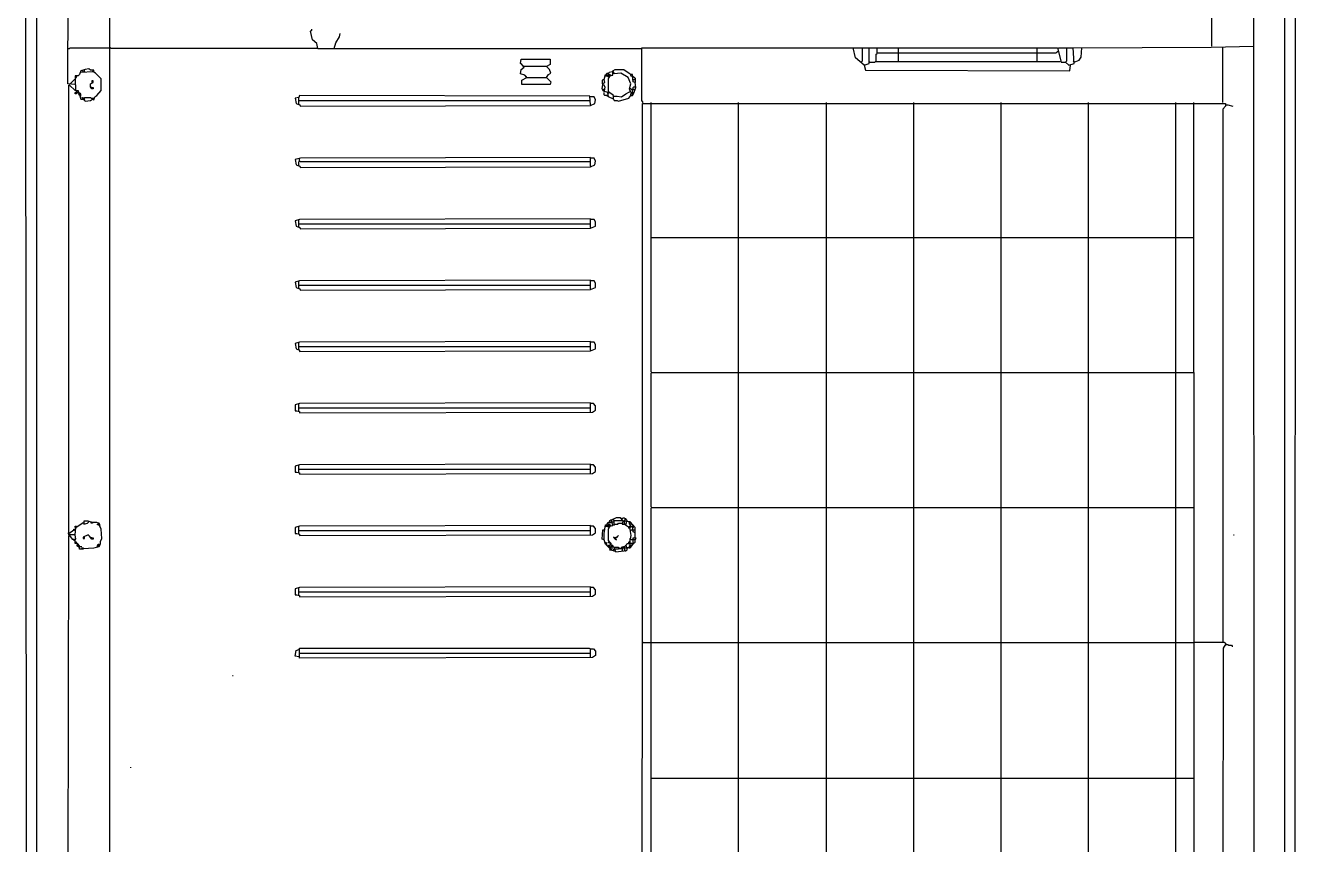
# Model space of a CAD drawing. Extents: x 3792242 to 5145247, y -1546315 to -1031918.
# Drawn here: x 4304472 to 4305714, y -1492848 to -1492047 of the extents above; entities that cross this region are included whole.
import ezdxf

# ---------------------------------------------------------------- set-up
doc = ezdxf.new("R2010")
doc.units = 0
doc.header["$MEASUREMENT"] = 0
doc.layers.add('ZZ-chladenie', color=133, linetype='CONTINUOUS')

msp = doc.modelspace()

# ---------------------------------------------------------------- linework, layer by layer
at = {"layer": 'ZZ-chladenie', "color": 9}
for p, q in [((4304483.103, -1492975.641), (4304483.103, -1491668.173)), ((4305703.87, -1492975.641), (4305703.87, -1491668.173)), ((4304472.897, -1492975.641), (4304471.806, -1491688.649)), ((4304554.414, -1492975.641), (4304554.414, -1491690.061)), ((4305632.559, -1492067.094), (4305632.559, -1491690.061)), ((4305713.915, -1492975.641), (4305714.461, -1491690.061)), ((4304513.463, -1492103.808), (4304514.17, -1491869.399)), ((4305674.035, -1492975.641), (4305673.51, -1491871.517)), ((4304750.698, -1492052.266), (4304751.403, -1492051.561)), ((4304752.815, -1492060.74), (4304750.698, -1492052.266)), ((4304751.403, -1492051.561), (4304752.11, -1492051.561)), ((4304752.11, -1492051.561), (4304752.11, -1492050.149)), ((4304778.939, -1492057.915), (4304779.646, -1492054.385)), ((4304757.052, -1492064.269), (4304752.815, -1492060.74)), ((4304757.758, -1492069.212), (4304757.052, -1492064.269)), ((4304773.997, -1492069.212), (4304775.409, -1492063.564)), ((4304775.409, -1492063.564), (4304778.939, -1492057.915)), ((4305631.852, -1492067.8), (4305673.51, -1492067.094)), ((4304513.463, -1492069.212), (4304514.875, -1492069.212)), ((4304514.875, -1492069.212), (4304515.582, -1492068.506)), ((4304515.582, -1492068.506), (4304554.414, -1492068.506)), ((4304555.121, -1492068.506), (4304554.414, -1492068.506)), ((4304555.826, -1492069.212), (4304555.121, -1492068.506)), ((4304757.758, -1492069.212), (4304555.826, -1492069.212)), ((4304757.758, -1492069.212), (4305074.776, -1492069.212)), ((4305074.776, -1492120.048), (4305074.776, -1492068.506)), ((4305074.776, -1492068.506), (4305481.463, -1492068.506)), ((4305283.768, -1492078.391), (4305281.65, -1492068.506)), ((4305292.24, -1492085.451), (4305283.768, -1492078.391)), ((4305290.828, -1492081.215), (4305290.828, -1492068.506)), ((4305297.183, -1492084.039), (4305297.183, -1492068.506)), ((4305304.243, -1492074.86), (4305304.949, -1492074.154)), ((4305304.243, -1492081.921), (4305304.243, -1492074.86)), ((4305304.949, -1492074.154), (4305304.949, -1492068.506)), ((4305304.949, -1492073.448), (4305326.131, -1492073.448)), ((4305326.131, -1492081.921), (4305326.131, -1492068.506)), ((4305326.131, -1492073.448), (4305461.693, -1492073.448)), ((4305461.693, -1492081.921), (4305461.693, -1492068.506)), ((4305461.693, -1492073.448), (4305480.05, -1492073.448)), ((4305480.05, -1492073.448), (4305480.757, -1492072.742)), ((4305480.757, -1492072.742), (4305481.463, -1492072.036)), ((4305481.463, -1492068.506), (4305484.993, -1492082.627)), ((4305482.169, -1492069.212), (4305481.463, -1492069.212)), ((4305481.463, -1492072.036), (4305482.169, -1492072.036)), ((4305482.169, -1492069.212), (4305482.875, -1492068.506)), ((4305482.875, -1492068.506), (4305490.641, -1492068.506)), ((4305490.641, -1492081.215), (4305490.641, -1492068.506)), ((4305490.641, -1492068.506), (4305496.996, -1492068.506)), ((4305496.996, -1492068.506), (4305631.852, -1492067.8)), ((4305497.702, -1492084.039), (4305496.996, -1492068.506)), ((4305502.644, -1492080.509), (4305504.763, -1492077.685)), ((4305504.763, -1492077.685), (4305505.468, -1492068.506)), ((4305643.149, -1492122.166), (4305643.149, -1492067.8)), ((4304526.173, -1492091.1), (4304524.761, -1492094.63)), ((4304530.409, -1492089.688), (4304526.173, -1492091.1)), ((4304526.173, -1492092.512), (4304538.175, -1492091.805)), ((4304527.585, -1492091.805), (4304528.29, -1492091.1)), ((4304529.702, -1492091.805), (4304529.702, -1492090.393)), ((4304529.702, -1492091.805), (4304529.702, -1492092.512)), ((4304533.939, -1492088.981), (4304530.409, -1492089.688)), ((4304535.351, -1492090.393), (4304533.939, -1492088.981)), ((4304538.881, -1492090.393), (4304535.351, -1492090.393)), ((4304538.175, -1492091.805), (4304537.469, -1492091.1)), ((4304538.881, -1492092.512), (4304538.881, -1492090.393)), ((4304956.159, -1492084.039), (4304956.865, -1492079.803)), ((4304957.571, -1492084.745), (4304956.159, -1492084.039)), ((4304956.159, -1492093.924), (4304956.865, -1492089.688)), ((4304956.865, -1492079.803), (4304985.107, -1492079.803)), ((4304956.865, -1492089.688), (4304959.689, -1492087.569)), ((4304959.689, -1492087.569), (4304957.571, -1492084.745)), ((4304959.689, -1492086.863), (4304958.983, -1492086.157)), ((4304981.577, -1492086.863), (4304959.689, -1492086.863)), ((4304985.107, -1492084.745), (4304981.577, -1492086.863)), ((4304984.401, -1492089.688), (4304981.577, -1492086.863)), ((4304985.813, -1492093.218), (4304984.401, -1492089.688)), ((4304985.107, -1492079.803), (4304985.107, -1492084.745)), ((4305043.003, -1492092.512), (4305045.827, -1492091.805)), ((4305047.24, -1492091.805), (4305045.827, -1492091.805)), ((4305046.534, -1492091.1), (4305048.652, -1492089.688)), ((4305046.534, -1492095.336), (4305046.534, -1492091.1)), ((4305047.24, -1492092.512), (4305047.24, -1492091.805)), ((4305048.652, -1492089.688), (4305057.125, -1492089.688)), ((4305057.125, -1492089.688), (4305063.479, -1492093.924)), ((4305289.416, -1492082.627), (4305290.122, -1492081.921)), ((4305289.416, -1492082.627), (4305289.416, -1492083.333)), ((4305290.122, -1492081.921), (4305290.828, -1492081.215)), ((4305292.24, -1492085.451), (4305297.183, -1492084.039)), ((4305292.24, -1492085.451), (4305293.653, -1492090.393)), ((4305293.653, -1492090.393), (4305493.465, -1492091.1)), ((4305297.889, -1492082.627), (4305297.183, -1492081.921)), ((4305297.889, -1492082.627), (4305302.831, -1492082.627)), ((4305302.831, -1492082.627), (4305303.537, -1492081.921)), ((4305303.537, -1492081.921), (4305484.287, -1492081.921)), ((4305484.993, -1492082.627), (4305489.229, -1492082.627)), ((4305489.229, -1492082.627), (4305489.936, -1492081.921)), ((4305489.229, -1492082.627), (4305489.229, -1492083.333)), ((4305489.229, -1492082.627), (4305492.76, -1492085.451)), ((4305489.936, -1492081.921), (4305490.641, -1492081.215)), ((4305492.76, -1492085.451), (4305497.702, -1492084.039)), ((4305493.465, -1492091.1), (4305494.172, -1492085.451)), ((4305497.702, -1492082.627), (4305496.996, -1492081.921)), ((4305497.702, -1492082.627), (4305502.644, -1492080.509)), ((4304520.524, -1492104.515), (4304513.463, -1492103.808)), ((4304514.875, -1492104.515), (4304519.818, -1492099.572)), ((4304519.818, -1492099.572), (4304521.23, -1492099.572)), ((4304523.348, -1492096.042), (4304520.524, -1492096.042)), ((4304520.524, -1492096.042), (4304520.524, -1492104.515)), ((4304521.23, -1492105.22), (4304520.524, -1492104.515)), ((4304521.936, -1492096.748), (4304521.23, -1492097.454)), ((4304521.23, -1492097.454), (4304521.936, -1492097.454)), ((4304521.936, -1492097.454), (4304521.936, -1492096.748)), ((4304524.761, -1492094.63), (4304523.348, -1492096.042)), ((4304535.351, -1492103.808), (4304538.175, -1492102.396)), ((4304535.351, -1492106.633), (4304535.351, -1492103.808)), ((4304538.175, -1492100.984), (4304536.763, -1492100.984)), ((4304536.763, -1492100.984), (4304536.763, -1492102.396)), ((4304538.175, -1492102.396), (4304538.175, -1492100.984)), ((4304540.293, -1492093.218), (4304538.881, -1492092.512)), ((4304545.942, -1492098.866), (4304540.293, -1492093.218)), ((4304545.942, -1492110.163), (4304545.942, -1492098.866)), ((4304960.395, -1492095.336), (4304956.159, -1492093.924)), ((4304957.571, -1492100.279), (4304962.513, -1492097.454)), ((4304957.571, -1492104.515), (4304957.571, -1492100.279)), ((4304985.107, -1492104.515), (4304957.571, -1492104.515)), ((4304962.513, -1492097.454), (4304960.395, -1492095.336)), ((4304962.513, -1492097.454), (4304961.808, -1492096.748)), ((4304962.513, -1492097.454), (4304981.577, -1492097.454)), ((4304981.577, -1492097.454), (4304983.695, -1492094.63)), ((4304981.577, -1492097.454), (4304981.577, -1492098.16)), ((4304981.577, -1492097.454), (4304985.813, -1492101.691)), ((4304983.695, -1492094.63), (4304985.813, -1492093.218)), ((4304985.813, -1492101.691), (4304985.107, -1492104.515)), ((4305038.061, -1492099.572), (4305035.943, -1492100.279)), ((4305035.943, -1492100.279), (4305035.943, -1492103.808)), ((4305035.943, -1492103.808), (4305038.767, -1492102.396)), ((4305035.943, -1492108.751), (4305036.649, -1492104.515)), ((4305036.649, -1492104.515), (4305037.355, -1492104.515)), ((4305037.355, -1492104.515), (4305038.767, -1492106.633)), ((4305038.061, -1492099.572), (4305039.473, -1492094.63)), ((4305038.767, -1492102.396), (4305038.061, -1492099.572)), ((4305039.473, -1492094.63), (4305040.179, -1492094.63)), ((4305040.179, -1492093.924), (4305040.885, -1492093.218)), ((4305040.179, -1492094.63), (4305040.179, -1492093.924)), ((4305040.885, -1492093.924), (4305040.179, -1492094.63)), ((4305040.179, -1492094.63), (4305040.179, -1492096.748)), ((4305040.179, -1492096.748), (4305040.179, -1492094.63)), ((4305040.885, -1492093.218), (4305041.591, -1492093.218)), ((4305041.591, -1492093.218), (4305040.885, -1492093.924)), ((4305041.591, -1492096.748), (4305043.003, -1492092.512)), ((4305043.003, -1492097.454), (4305041.591, -1492096.748)), ((4305042.298, -1492093.218), (4305043.003, -1492093.218)), ((4305042.298, -1492096.042), (4305042.298, -1492094.63)), ((4305042.298, -1492094.63), (4305043.71, -1492094.63)), ((4305043.003, -1492096.748), (4305042.298, -1492096.042)), ((4305042.298, -1492098.866), (4305043.71, -1492096.042)), ((4305042.298, -1492111.575), (4305042.298, -1492098.866)), ((4305043.71, -1492096.042), (4305043.003, -1492095.336)), ((4305043.003, -1492097.454), (4305043.71, -1492096.748)), ((4305043.71, -1492094.63), (4305044.415, -1492095.336)), ((4305043.71, -1492096.042), (4305046.534, -1492095.336)), ((4305043.71, -1492096.748), (4305043.71, -1492096.042)), ((4305044.415, -1492095.336), (4305044.415, -1492096.042)), ((4305046.534, -1492094.63), (4305045.827, -1492095.336)), ((4305047.946, -1492093.218), (4305047.24, -1492092.512)), ((4305047.946, -1492093.924), (4305047.946, -1492093.218)), ((4305054.301, -1492093.218), (4305047.946, -1492093.924)), ((4305061.361, -1492097.454), (4305054.301, -1492093.218)), ((4305064.185, -1492103.808), (4305061.361, -1492097.454)), ((4305062.773, -1492108.751), (4305064.185, -1492103.808)), ((4305063.479, -1492093.924), (4305064.185, -1492096.042)), ((4305065.597, -1492094.63), (4305064.185, -1492094.63)), ((4305064.185, -1492096.042), (4305065.597, -1492096.042)), ((4305065.597, -1492096.042), (4305065.597, -1492094.63)), ((4305065.597, -1492096.042), (4305068.421, -1492098.16)), ((4305066.303, -1492101.691), (4305065.597, -1492096.042)), ((4305066.303, -1492099.572), (4305065.597, -1492099.572)), ((4305066.303, -1492099.572), (4305068.421, -1492099.572)), ((4305068.421, -1492102.396), (4305066.303, -1492101.691)), ((4305068.421, -1492098.16), (4305068.421, -1492102.396)), ((4305069.128, -1492107.339), (4305068.421, -1492102.396)), ((4304514.17, -1492545.092), (4304514.17, -1492105.22)), ((4304514.17, -1492105.22), (4304514.875, -1492105.22)), ((4304514.875, -1492105.22), (4304514.875, -1492105.927)), ((4304514.875, -1492105.22), (4304520.524, -1492110.163)), ((4304520.524, -1492110.163), (4304523.348, -1492110.163)), ((4304520.524, -1492113.694), (4304520.524, -1492112.282)), ((4304520.524, -1492112.282), (4304521.23, -1492112.282)), ((4304521.936, -1492113.694), (4304520.524, -1492113.694)), ((4304521.23, -1492110.163), (4304521.23, -1492105.22)), ((4304521.23, -1492110.163), (4304521.936, -1492110.869)), ((4304521.936, -1492110.869), (4304521.936, -1492113.694)), ((4304522.642, -1492112.987), (4304522.642, -1492111.575)), ((4304523.348, -1492110.163), (4304524.054, -1492114.399)), ((4304524.054, -1492113.694), (4304524.761, -1492112.987)), ((4304524.761, -1492114.399), (4304524.054, -1492113.694)), ((4304524.054, -1492114.399), (4304524.761, -1492114.399)), ((4304525.466, -1492112.987), (4304524.761, -1492112.987)), ((4304526.173, -1492113.694), (4304524.761, -1492112.987)), ((4304524.761, -1492115.106), (4304524.761, -1492114.399)), ((4304524.761, -1492114.399), (4304526.173, -1492118.636)), ((4304525.466, -1492115.106), (4304524.761, -1492115.106)), ((4304525.466, -1492113.694), (4304525.466, -1492112.987)), ((4304526.173, -1492114.399), (4304525.466, -1492113.694)), ((4304525.466, -1492115.106), (4304526.173, -1492114.399)), ((4304525.466, -1492115.106), (4304526.173, -1492115.811)), ((4304526.173, -1492115.811), (4304526.173, -1492113.694)), ((4304536.763, -1492108.751), (4304535.351, -1492106.633)), ((4304536.763, -1492107.339), (4304536.057, -1492107.339)), ((4304536.763, -1492107.339), (4304538.175, -1492107.339)), ((4304538.175, -1492108.751), (4304536.763, -1492108.751)), ((4304538.175, -1492107.339), (4304538.175, -1492108.751)), ((4304538.881, -1492119.342), (4304539.588, -1492116.518)), ((4304539.588, -1492116.518), (4304541.706, -1492115.106)), ((4304541.706, -1492115.106), (4304545.942, -1492110.163)), ((4304740.107, -1492115.106), (4304739.4, -1492117.224)), ((4305023.94, -1492115.811), (4304740.107, -1492115.106)), ((4305024.646, -1492124.284), (4305023.94, -1492115.811)), ((4305028.176, -1492116.518), (4305024.646, -1492116.518)), ((4305029.589, -1492119.342), (4305028.176, -1492116.518)), ((4305037.355, -1492110.869), (4305035.943, -1492108.751)), ((4305037.355, -1492109.457), (4305036.649, -1492109.457)), ((4305037.355, -1492109.457), (4305038.767, -1492109.457)), ((4305041.591, -1492112.282), (4305037.355, -1492110.869)), ((4305038.767, -1492106.633), (4305038.061, -1492110.869)), ((4305038.061, -1492114.399), (4305038.061, -1492112.282)), ((4305038.767, -1492115.106), (4305038.061, -1492114.399)), ((4305040.179, -1492115.106), (4305038.767, -1492115.106)), ((4305042.298, -1492116.518), (4305040.179, -1492115.106)), ((4305040.179, -1492115.106), (4305041.591, -1492115.106)), ((4305041.591, -1492115.106), (4305040.179, -1492115.106)), ((4305042.298, -1492116.518), (4305041.591, -1492112.282)), ((4305041.591, -1492112.987), (4305042.298, -1492112.987)), ((4305047.24, -1492115.106), (4305042.298, -1492111.575)), ((4305042.298, -1492112.987), (4305043.003, -1492112.282)), ((4305047.24, -1492118.636), (4305042.298, -1492116.518)), ((4305043.003, -1492112.282), (4305043.003, -1492111.575)), ((4305047.24, -1492118.636), (4305047.24, -1492115.106)), ((4305047.946, -1492115.811), (4305050.77, -1492115.811)), ((4305050.77, -1492115.811), (4305055.006, -1492116.518)), ((4305055.006, -1492116.518), (4305059.243, -1492113.694)), ((4305059.243, -1492113.694), (4305062.773, -1492111.575)), ((4305062.067, -1492117.93), (4305064.185, -1492115.106)), ((4305064.185, -1492112.282), (4305062.773, -1492108.751)), ((4305062.773, -1492111.575), (4305065.597, -1492112.282)), ((4305064.185, -1492108.751), (4305063.479, -1492108.751)), ((4305064.891, -1492109.457), (4305064.185, -1492108.751)), ((4305064.185, -1492113.694), (4305064.891, -1492112.987)), ((4305064.185, -1492115.106), (4305064.185, -1492113.694)), ((4305064.185, -1492115.106), (4305065.597, -1492115.106)), ((4305065.597, -1492109.457), (4305064.891, -1492109.457)), ((4305064.891, -1492112.282), (4305065.597, -1492111.575)), ((4305064.891, -1492112.987), (4305064.891, -1492113.694)), ((4305064.891, -1492113.694), (4305065.597, -1492113.694)), ((4305065.597, -1492109.457), (4305066.303, -1492108.751)), ((4305065.597, -1492109.457), (4305068.421, -1492109.457)), ((4305065.597, -1492111.575), (4305065.597, -1492109.457)), ((4305065.597, -1492112.282), (4305067.009, -1492112.282)), ((4305065.597, -1492115.106), (4305067.009, -1492112.987)), ((4305065.597, -1492113.694), (4305066.303, -1492113.694)), ((4305066.303, -1492107.339), (4305067.009, -1492106.633)), ((4305066.303, -1492108.751), (4305066.303, -1492107.339)), ((4305067.009, -1492112.282), (4305066.303, -1492112.987)), ((4305066.303, -1492113.694), (4305066.303, -1492112.987)), ((4305067.009, -1492106.633), (4305068.421, -1492106.633)), ((4305067.009, -1492112.987), (4305069.128, -1492107.339)), ((4304526.173, -1492118.636), (4304528.29, -1492118.636)), ((4304527.585, -1492117.93), (4304526.878, -1492117.224)), ((4304526.878, -1492117.224), (4304527.585, -1492117.224)), ((4304529.702, -1492117.93), (4304527.585, -1492117.93)), ((4304528.29, -1492118.636), (4304530.409, -1492120.754)), ((4304529.702, -1492119.342), (4304529.702, -1492117.224)), ((4304529.702, -1492117.224), (4304535.351, -1492117.224)), ((4304529.702, -1492119.342), (4304529.702, -1492120.048)), ((4304530.409, -1492120.754), (4304535.351, -1492120.048)), ((4304535.351, -1492117.224), (4304536.057, -1492117.93)), ((4304535.351, -1492120.048), (4304537.469, -1492118.636)), ((4304536.057, -1492117.93), (4304538.881, -1492117.93)), ((4304537.469, -1492118.636), (4304538.881, -1492119.342)), ((4304739.4, -1492117.224), (4304735.87, -1492117.93)), ((4304735.87, -1492117.93), (4304736.576, -1492122.872)), ((4304736.576, -1492122.872), (4304740.107, -1492124.284)), ((4304739.4, -1492123.578), (4304739.4, -1492117.224)), ((4304739.4, -1492120.048), (4305024.646, -1492120.048)), ((4304739.4, -1492123.578), (4304739.4, -1492124.284)), ((4304740.107, -1492124.284), (4304740.812, -1492125.696)), ((4304740.812, -1492125.696), (4305024.646, -1492124.99)), ((4305024.646, -1492124.99), (4305028.882, -1492122.872)), ((4305028.882, -1492122.872), (4305029.589, -1492119.342)), ((4305047.24, -1492118.636), (4305047.946, -1492120.048)), ((4305047.946, -1492120.048), (4305050.77, -1492120.048)), ((4305050.77, -1492120.048), (4305052.182, -1492120.754)), ((4305052.182, -1492120.754), (4305062.067, -1492117.93)), ((4305076.188, -1492122.166), (4305074.776, -1492120.048)), ((4305076.188, -1492122.166), (4305075.482, -1492121.46)), ((4305075.482, -1492648.882), (4305075.482, -1492122.872)), ((4305075.482, -1492122.872), (4305645.973, -1492122.872)), ((4305083.954, -1492385.524), (4305083.954, -1492122.166)), ((4305169.387, -1492386.23), (4305169.387, -1492122.166)), ((4305255.526, -1492386.23), (4305255.526, -1492122.166)), ((4305340.958, -1492386.23), (4305340.958, -1492122.166)), ((4305426.391, -1492386.23), (4305426.391, -1492122.166)), ((4305511.823, -1492386.23), (4305511.823, -1492122.166)), ((4305597.256, -1492386.23), (4305597.256, -1492122.166)), ((4305614.907, -1492386.23), (4305614.907, -1492122.166)), ((4305645.973, -1492125.696), (4305643.149, -1492128.52)), ((4305643.149, -1492128.52), (4305643.149, -1492650.294)), ((4305645.973, -1492122.872), (4305645.973, -1492125.696)), ((4305646.679, -1492124.284), (4305648.091, -1492124.284)), ((4305648.091, -1492124.284), (4305653.034, -1492125.696)), ((4304740.812, -1492176.532), (4304735.87, -1492177.944)), ((4304735.87, -1492177.944), (4304736.576, -1492182.886)), ((4304740.107, -1492179.356), (4304740.107, -1492177.238)), ((4305024.646, -1492175.826), (4304740.812, -1492176.532)), ((4305024.646, -1492184.298), (4305024.646, -1492175.826)), ((4305028.176, -1492176.532), (4305024.646, -1492176.532)), ((4305029.589, -1492179.356), (4305028.176, -1492176.532)), ((4304736.576, -1492182.886), (4304740.107, -1492184.298)), ((4304739.4, -1492180.062), (4304740.107, -1492179.356)), ((4304739.4, -1492183.593), (4304739.4, -1492180.062)), ((4304739.4, -1492183.593), (4304739.4, -1492184.298)), ((4304740.812, -1492180.062), (4304740.107, -1492179.356)), ((4304740.107, -1492184.298), (4304740.812, -1492185.711)), ((4305024.646, -1492180.062), (4304740.812, -1492180.062)), ((4304740.812, -1492185.711), (4305024.646, -1492185.005)), ((4305024.646, -1492185.005), (4305028.882, -1492182.886)), ((4305028.882, -1492182.886), (4305029.589, -1492179.356)), ((4304740.107, -1492236.547), (4304735.87, -1492237.959)), ((4304735.87, -1492237.959), (4304736.576, -1492242.901)), ((4304739.4, -1492243.607), (4304739.4, -1492237.252)), ((4304739.4, -1492240.783), (4305024.646, -1492240.783)), ((4305024.646, -1492235.84), (4304740.107, -1492236.547)), ((4305024.646, -1492244.314), (4305024.646, -1492235.84)), ((4305028.176, -1492236.547), (4305024.646, -1492236.547)), ((4305029.589, -1492238.665), (4305028.176, -1492236.547)), ((4305029.589, -1492242.901), (4305029.589, -1492238.665)), ((4304736.576, -1492242.901), (4304740.107, -1492244.314)), ((4304739.4, -1492243.607), (4304739.4, -1492244.314)), ((4304740.107, -1492244.314), (4304740.812, -1492245.726)), ((4304740.812, -1492245.726), (4305024.646, -1492245.019)), ((4305024.646, -1492245.019), (4305029.589, -1492242.901)), ((4305083.954, -1492254.198), (4305169.387, -1492254.198)), ((4305169.387, -1492254.198), (4305255.526, -1492254.198)), ((4305255.526, -1492254.198), (4305340.958, -1492254.198)), ((4305340.958, -1492254.198), (4305426.391, -1492254.198)), ((4305426.391, -1492254.198), (4305511.823, -1492254.198)), ((4305511.823, -1492254.198), (4305597.256, -1492254.198)), ((4305597.256, -1492254.198), (4305614.907, -1492254.198)), ((4304740.107, -1492296.561), (4304735.87, -1492297.973)), ((4304735.87, -1492297.973), (4304736.576, -1492302.916)), ((4304736.576, -1492302.916), (4304740.107, -1492304.328)), ((4304739.4, -1492303.622), (4304739.4, -1492297.267)), ((4304739.4, -1492300.798), (4305024.646, -1492300.798)), ((4305024.646, -1492295.855), (4304740.107, -1492296.561)), ((4305024.646, -1492304.328), (4305024.646, -1492295.855)), ((4305028.176, -1492296.561), (4305024.646, -1492296.561)), ((4305024.646, -1492305.034), (4305029.589, -1492302.916)), ((4305029.589, -1492298.679), (4305028.176, -1492296.561)), ((4305029.589, -1492302.916), (4305029.589, -1492298.679)), ((4304739.4, -1492303.622), (4304739.4, -1492304.328)), ((4304740.107, -1492304.328), (4304740.812, -1492305.74)), ((4304740.812, -1492305.74), (4305024.646, -1492305.034)), ((4304740.107, -1492356.576), (4304735.87, -1492357.988)), ((4304735.87, -1492357.988), (4304736.576, -1492362.93)), ((4304736.576, -1492362.93), (4304740.107, -1492364.343)), ((4304739.4, -1492363.636), (4304739.4, -1492357.282)), ((4304739.4, -1492360.812), (4305024.646, -1492360.812)), ((4304739.4, -1492363.636), (4304739.4, -1492364.343)), ((4305024.646, -1492355.869), (4304740.107, -1492356.576)), ((4304740.107, -1492364.343), (4304740.107, -1492365.755)), ((4304740.107, -1492365.755), (4305024.646, -1492365.048)), ((4305024.646, -1492364.343), (4305024.646, -1492355.869)), ((4305028.176, -1492356.576), (4305024.646, -1492356.576)), ((4305024.646, -1492365.048), (4305029.589, -1492362.93)), ((4305029.589, -1492358.694), (4305028.176, -1492356.576)), ((4305029.589, -1492362.93), (4305029.589, -1492358.694)), ((4305084.661, -1492386.23), (4305083.954, -1492385.524)), ((4305083.954, -1492386.936), (4305084.661, -1492386.23)), ((4305083.954, -1492517.556), (4305083.954, -1492386.936)), ((4305084.661, -1492386.23), (4305614.907, -1492386.23)), ((4305169.387, -1492518.262), (4305169.387, -1492386.23)), ((4305255.526, -1492518.262), (4305255.526, -1492386.23)), ((4305340.958, -1492518.262), (4305340.958, -1492386.23)), ((4305426.391, -1492518.262), (4305426.391, -1492386.23)), ((4305511.823, -1492518.262), (4305511.823, -1492386.23)), ((4305597.256, -1492518.262), (4305597.256, -1492386.23)), ((4305614.907, -1492386.23), (4305614.907, -1492518.262)), ((4304740.107, -1492416.59), (4304735.87, -1492418.002)), ((4304735.87, -1492418.002), (4304735.87, -1492423.651)), ((4304735.87, -1492423.651), (4304737.283, -1492423.651)), ((4304737.283, -1492423.651), (4304740.107, -1492424.357)), ((4304739.4, -1492424.357), (4304739.4, -1492417.297)), ((4304739.4, -1492420.826), (4305024.646, -1492420.826)), ((4305024.646, -1492415.885), (4304740.107, -1492416.59)), ((4304740.107, -1492424.357), (4304740.107, -1492425.769)), ((4304740.107, -1492425.769), (4305026.764, -1492425.063)), ((4305024.646, -1492425.063), (4305024.646, -1492415.885)), ((4305027.47, -1492416.59), (4305024.646, -1492416.59)), ((4305026.764, -1492425.063), (4305029.589, -1492422.945)), ((4305029.589, -1492418.709), (4305027.47, -1492416.59)), ((4305029.589, -1492422.945), (4305029.589, -1492418.709)), ((4304740.107, -1492476.605), (4304735.87, -1492478.017)), ((4304739.4, -1492484.372), (4304739.4, -1492477.311)), ((4305024.646, -1492475.899), (4304740.107, -1492476.605)), ((4305024.646, -1492485.077), (4305024.646, -1492475.899)), ((4305027.47, -1492476.605), (4305024.646, -1492476.605)), ((4305029.589, -1492478.723), (4305027.47, -1492476.605)), ((4304735.87, -1492478.017), (4304735.87, -1492483.665)), ((4304735.87, -1492483.665), (4304737.283, -1492483.665)), ((4304737.283, -1492483.665), (4304740.107, -1492484.372)), ((4304739.4, -1492480.841), (4305024.646, -1492480.841)), ((4304740.107, -1492484.372), (4304740.107, -1492485.784)), ((4304740.107, -1492485.784), (4305026.764, -1492485.077)), ((4305026.764, -1492485.077), (4305029.589, -1492482.959)), ((4305029.589, -1492482.959), (4305029.589, -1492478.723)), ((4305084.661, -1492518.262), (4305083.954, -1492517.556)), ((4305083.954, -1492518.968), (4305084.661, -1492518.262)), ((4305083.954, -1492975.641), (4305083.954, -1492518.968)), ((4305084.661, -1492518.262), (4305614.907, -1492518.262)), ((4305169.387, -1492975.641), (4305169.387, -1492518.262)), ((4305255.526, -1492975.641), (4305255.526, -1492518.262)), ((4305340.958, -1492975.641), (4305340.958, -1492518.262)), ((4305426.391, -1492975.641), (4305426.391, -1492518.262)), ((4305511.823, -1492975.641), (4305511.823, -1492518.262)), ((4305597.256, -1492975.641), (4305597.256, -1492518.262)), ((4305614.907, -1492518.262), (4305614.907, -1492975.641)), ((4304519.112, -1492540.15), (4304519.112, -1492539.443)), ((4304519.112, -1492539.443), (4304520.524, -1492539.443)), ((4304520.524, -1492538.031), (4304520.524, -1492536.619)), ((4304520.524, -1492536.619), (4304521.936, -1492536.619)), ((4304521.23, -1492538.031), (4304520.524, -1492538.031)), ((4304520.524, -1492545.092), (4304521.23, -1492538.031)), ((4304520.524, -1492539.443), (4304521.23, -1492539.443)), ((4304521.23, -1492538.031), (4304528.29, -1492533.089)), ((4304521.23, -1492538.031), (4304521.936, -1492538.031)), ((4304528.29, -1492533.089), (4304528.997, -1492533.795)), ((4304533.233, -1492531.677), (4304528.997, -1492531.677)), ((4304528.997, -1492531.677), (4304528.997, -1492534.501)), ((4304528.997, -1492534.501), (4304532.527, -1492533.795)), ((4304532.527, -1492533.795), (4304533.939, -1492532.383)), ((4304537.469, -1492533.089), (4304533.233, -1492531.677)), ((4304533.939, -1492532.383), (4304533.939, -1492531.677)), ((4304536.057, -1492533.795), (4304536.057, -1492532.383)), ((4304537.469, -1492533.795), (4304536.057, -1492533.795)), ((4304537.469, -1492533.089), (4304537.469, -1492532.383)), ((4304537.469, -1492533.089), (4304537.469, -1492533.795)), ((4304541.706, -1492533.089), (4304537.469, -1492533.089)), ((4304544.53, -1492534.501), (4304541.706, -1492533.089)), ((4304542.412, -1492535.207), (4304542.412, -1492534.501)), ((4304544.53, -1492536.619), (4304542.412, -1492534.501)), ((4304543.118, -1492535.207), (4304542.412, -1492535.207)), ((4304543.824, -1492533.795), (4304543.118, -1492533.795)), ((4304543.824, -1492534.501), (4304543.824, -1492533.795)), ((4304544.53, -1492535.207), (4304543.824, -1492534.501)), ((4304543.824, -1492535.914), (4304544.53, -1492535.207)), ((4304544.53, -1492536.619), (4304543.824, -1492535.914)), ((4304544.53, -1492536.619), (4304544.53, -1492534.501)), ((4304544.53, -1492536.619), (4304545.236, -1492536.619)), ((4304545.942, -1492539.443), (4304544.53, -1492536.619)), ((4304546.648, -1492548.622), (4304545.942, -1492539.443)), ((4304740.107, -1492536.619), (4304735.87, -1492538.031)), ((4304735.87, -1492538.031), (4304735.87, -1492543.68)), ((4304739.4, -1492544.386), (4304739.4, -1492537.326)), ((4305024.646, -1492535.914), (4304740.107, -1492536.619)), ((4305024.646, -1492545.092), (4305024.646, -1492535.914)), ((4305027.47, -1492536.619), (4305024.646, -1492536.619)), ((4305029.589, -1492538.738), (4305027.47, -1492536.619)), ((4305029.589, -1492542.974), (4305029.589, -1492538.738)), ((4305038.061, -1492543.68), (4305039.473, -1492535.207)), ((4305039.473, -1492535.207), (4305040.179, -1492535.207)), ((4305040.179, -1492535.207), (4305043.71, -1492531.677)), ((4305040.179, -1492535.207), (4305040.885, -1492534.501)), ((4305040.179, -1492535.207), (4305040.179, -1492537.326)), ((4305040.179, -1492537.326), (4305040.179, -1492535.207)), ((4305040.885, -1492534.501), (4305041.591, -1492533.795)), ((4305041.591, -1492533.795), (4305041.591, -1492533.089)), ((4305041.591, -1492533.089), (4305042.298, -1492533.089)), ((4305041.591, -1492537.326), (4305042.298, -1492534.501)), ((4305043.003, -1492538.031), (4305041.591, -1492537.326)), ((4305042.298, -1492534.501), (4305043.003, -1492534.501)), ((4305042.298, -1492536.619), (4305042.298, -1492535.207)), ((4305042.298, -1492535.207), (4305043.003, -1492535.207)), ((4305043.003, -1492537.326), (4305042.298, -1492536.619)), ((4305042.298, -1492539.443), (4305043.71, -1492536.619)), ((4305042.298, -1492550.741), (4305042.298, -1492539.443)), ((4305043.003, -1492534.501), (4305044.415, -1492536.619)), ((4305043.003, -1492535.207), (4305043.003, -1492535.914)), ((4305043.003, -1492535.914), (4305043.71, -1492536.619)), ((4305043.003, -1492538.031), (4305043.71, -1492537.326)), ((4305043.71, -1492530.971), (4305044.415, -1492530.265)), ((4305043.71, -1492531.677), (4305043.71, -1492530.971)), ((4305043.71, -1492531.677), (4305043.71, -1492533.795)), ((4305043.71, -1492533.795), (4305043.71, -1492531.677)), ((4305043.71, -1492536.619), (4305046.534, -1492535.914)), ((4305043.71, -1492537.326), (4305043.71, -1492536.619)), ((4305044.415, -1492530.265), (4305045.122, -1492530.265)), ((4305044.415, -1492533.089), (4305045.827, -1492533.089)), ((4305045.122, -1492530.265), (4305050.064, -1492528.147)), ((4305046.534, -1492535.914), (4305045.122, -1492530.265)), ((4305045.827, -1492533.089), (4305046.534, -1492532.383)), ((4305046.534, -1492535.207), (4305045.827, -1492535.914)), ((4305046.534, -1492532.383), (4305047.24, -1492532.383)), ((4305046.534, -1492535.207), (4305047.946, -1492535.207)), ((4305047.24, -1492530.971), (4305047.24, -1492529.559)), ((4305047.946, -1492530.971), (4305047.24, -1492530.971)), ((4305047.946, -1492530.971), (4305048.652, -1492530.971)), ((4305047.946, -1492534.501), (4305047.946, -1492530.971)), ((4305047.946, -1492530.971), (4305055.713, -1492530.971)), ((4305047.946, -1492535.207), (4305048.652, -1492534.501)), ((4305048.652, -1492534.501), (4305051.476, -1492534.501)), ((4305050.064, -1492528.147), (4305053.594, -1492528.147)), ((4305051.476, -1492534.501), (4305052.182, -1492533.795)), ((4305052.182, -1492533.795), (4305055.713, -1492533.795)), ((4305053.594, -1492528.147), (4305056.418, -1492531.677)), ((4305055.713, -1492529.559), (4305055.006, -1492529.559)), ((4305056.418, -1492528.853), (4305055.713, -1492529.559)), ((4305057.125, -1492531.677), (4305055.713, -1492530.971)), ((4305056.418, -1492531.677), (4305055.713, -1492534.501)), ((4305055.713, -1492534.501), (4305057.83, -1492534.501)), ((4305057.83, -1492528.853), (4305056.418, -1492528.853)), ((4305063.479, -1492532.383), (4305057.125, -1492531.677)), ((4305058.537, -1492529.559), (4305057.83, -1492528.853)), ((4305057.83, -1492530.971), (4305058.537, -1492530.265)), ((4305057.83, -1492532.383), (4305057.83, -1492530.971)), ((4305057.83, -1492534.501), (4305057.83, -1492532.383)), ((4305057.83, -1492534.501), (4305057.83, -1492535.207)), ((4305057.83, -1492534.501), (4305062.773, -1492538.031)), ((4305059.243, -1492529.559), (4305058.537, -1492529.559)), ((4305058.537, -1492530.265), (4305058.537, -1492529.559)), ((4305059.949, -1492530.265), (4305059.243, -1492529.559)), ((4305059.243, -1492534.501), (4305059.949, -1492533.795)), ((4305059.243, -1492535.207), (4305059.243, -1492534.501)), ((4305059.243, -1492535.207), (4305059.243, -1492535.914)), ((4305060.655, -1492530.971), (4305059.949, -1492530.265)), ((4305059.949, -1492532.383), (4305060.655, -1492531.677)), ((4305059.949, -1492533.795), (4305059.949, -1492532.383)), ((4305060.655, -1492531.677), (4305060.655, -1492530.971)), ((4305062.773, -1492533.795), (4305062.067, -1492532.383)), ((4305062.773, -1492536.619), (4305062.067, -1492537.326)), ((4305062.067, -1492538.031), (4305062.067, -1492537.326)), ((4305062.773, -1492538.738), (4305062.067, -1492538.031)), ((4305062.773, -1492533.795), (4305063.479, -1492533.089)), ((4305062.773, -1492534.501), (4305062.773, -1492533.795)), ((4305064.185, -1492537.326), (4305062.773, -1492533.795)), ((4305063.479, -1492535.207), (4305062.773, -1492534.501)), ((4305063.479, -1492537.326), (4305062.773, -1492536.619)), ((4305062.773, -1492538.031), (4305063.479, -1492537.326)), ((4305062.773, -1492538.738), (4305064.185, -1492537.326)), ((4305062.773, -1492538.031), (4305064.185, -1492545.798)), ((4305068.421, -1492538.031), (4305063.479, -1492532.383)), ((4305063.479, -1492533.089), (4305064.185, -1492533.795)), ((4305063.479, -1492535.207), (4305064.185, -1492535.207)), ((4305064.891, -1492533.795), (4305064.185, -1492533.795)), ((4305064.185, -1492535.207), (4305064.891, -1492534.501)), ((4305064.891, -1492537.326), (4305064.185, -1492537.326)), ((4305064.891, -1492534.501), (4305064.891, -1492533.795)), ((4305065.597, -1492538.031), (4305064.891, -1492537.326)), ((4305066.303, -1492542.268), (4305065.597, -1492535.914)), ((4305065.597, -1492535.914), (4305066.303, -1492535.914)), ((4305065.597, -1492538.031), (4305066.303, -1492538.031)), ((4305067.009, -1492536.619), (4305066.303, -1492535.914)), ((4305066.303, -1492538.031), (4305067.009, -1492537.326)), ((4305067.009, -1492537.326), (4305067.009, -1492536.619)), ((4305068.421, -1492547.21), (4305068.421, -1492538.031)), ((4304514.17, -1492543.68), (4304513.463, -1492543.68)), ((4304513.477, -1492975.641), (4304514.17, -1492545.798)), ((4304514.17, -1492543.68), (4304519.112, -1492540.15)), ((4304520.524, -1492545.092), (4304514.17, -1492545.092)), ((4304514.17, -1492545.798), (4304514.875, -1492545.798)), ((4304514.875, -1492545.798), (4304517.699, -1492549.329)), ((4304517.699, -1492549.329), (4304521.23, -1492549.329)), ((4304519.112, -1492540.15), (4304519.112, -1492540.855)), ((4304519.112, -1492540.15), (4304520.524, -1492540.855)), ((4304519.112, -1492550.741), (4304519.112, -1492549.329)), ((4304520.524, -1492550.034), (4304519.112, -1492550.741)), ((4304521.23, -1492549.329), (4304520.524, -1492545.092)), ((4304520.524, -1492553.565), (4304520.524, -1492550.034)), ((4304533.233, -1492545.092), (4304528.29, -1492547.21)), ((4304528.29, -1492547.21), (4304528.29, -1492548.622)), ((4304528.29, -1492548.622), (4304529.702, -1492548.622)), ((4304529.702, -1492548.622), (4304529.702, -1492547.21)), ((4304534.645, -1492546.504), (4304533.233, -1492545.092)), ((4304536.763, -1492549.329), (4304534.645, -1492546.504)), ((4304536.763, -1492547.917), (4304536.057, -1492547.917)), ((4304536.763, -1492547.917), (4304538.175, -1492547.917)), ((4304538.175, -1492549.329), (4304536.763, -1492549.329)), ((4304538.175, -1492547.917), (4304538.175, -1492549.329)), ((4304545.236, -1492551.446), (4304546.648, -1492548.622)), ((4304545.236, -1492553.565), (4304545.236, -1492551.446)), ((4304735.87, -1492543.68), (4304737.283, -1492543.68)), ((4304737.283, -1492543.68), (4304740.107, -1492544.386)), ((4304739.4, -1492540.855), (4305024.646, -1492540.855)), ((4304740.107, -1492544.386), (4304740.107, -1492545.798)), ((4304740.107, -1492545.798), (4305026.764, -1492545.092)), ((4305026.764, -1492545.092), (4305029.589, -1492542.974)), ((4305035.943, -1492549.329), (4305036.649, -1492540.15)), ((4305038.061, -1492550.034), (4305035.943, -1492549.329)), ((4305036.649, -1492540.15), (4305038.061, -1492540.15)), ((4305038.061, -1492545.798), (4305038.061, -1492543.68)), ((4305038.061, -1492550.034), (4305038.061, -1492545.798)), ((4305039.473, -1492554.271), (4305038.061, -1492550.034)), ((4305045.122, -1492554.271), (4305042.298, -1492550.741)), ((4305048.652, -1492547.917), (4305047.24, -1492547.21)), ((4305047.24, -1492547.21), (4305048.652, -1492549.329)), ((4305047.946, -1492548.622), (4305048.652, -1492547.917)), ((4305048.652, -1492549.329), (4305047.946, -1492548.622)), ((4305048.652, -1492547.917), (4305048.652, -1492547.21)), ((4305048.652, -1492547.21), (4305049.358, -1492547.917)), ((4305050.064, -1492550.034), (4305048.652, -1492547.917)), ((4305048.652, -1492549.329), (4305049.358, -1492547.917)), ((4305048.652, -1492549.329), (4305050.064, -1492550.034)), ((4305049.358, -1492547.917), (4305050.064, -1492547.21)), ((4305050.064, -1492547.21), (4305050.77, -1492547.21)), ((4305050.77, -1492547.21), (4305051.476, -1492546.504)), ((4305051.476, -1492546.504), (4305052.182, -1492545.798)), ((4305062.067, -1492552.153), (4305062.773, -1492551.446)), ((4305064.185, -1492545.798), (4305062.773, -1492552.153)), ((4305063.479, -1492549.329), (4305062.773, -1492549.329)), ((4305063.479, -1492551.446), (4305062.773, -1492551.446)), ((4305063.479, -1492540.855), (4305064.185, -1492540.855)), ((4305064.185, -1492549.329), (4305063.479, -1492549.329)), ((4305063.479, -1492552.858), (4305063.479, -1492551.446)), ((4305064.185, -1492540.855), (4305064.891, -1492540.15)), ((4305064.891, -1492550.034), (4305064.185, -1492549.329)), ((4305064.891, -1492540.15), (4305066.303, -1492540.15)), ((4305065.597, -1492550.034), (4305064.891, -1492550.034)), ((4305068.421, -1492550.034), (4305065.597, -1492550.034)), ((4305066.303, -1492540.15), (4305068.421, -1492540.15)), ((4305068.421, -1492542.974), (4305066.303, -1492542.268)), ((4305066.303, -1492552.153), (4305066.303, -1492547.917)), ((4305066.303, -1492547.917), (4305069.128, -1492547.917)), ((4305069.128, -1492547.917), (4305068.421, -1492550.034)), ((4305068.421, -1492552.153), (4305068.421, -1492550.034)), ((4305653.74, -1492545.092), (4305654.446, -1492545.092)), ((4304522.642, -1492553.565), (4304520.524, -1492553.565)), ((4304521.936, -1492552.153), (4304521.23, -1492552.153)), ((4304521.23, -1492553.565), (4304521.936, -1492552.858)), ((4304521.936, -1492552.858), (4304521.936, -1492552.153)), ((4304524.761, -1492557.801), (4304521.936, -1492554.977)), ((4304521.936, -1492554.977), (4304523.348, -1492554.977)), ((4304524.761, -1492555.683), (4304522.642, -1492553.565)), ((4304522.642, -1492556.389), (4304522.642, -1492555.683)), ((4304523.348, -1492556.389), (4304522.642, -1492556.389)), ((4304524.054, -1492554.977), (4304523.348, -1492554.977)), ((4304524.054, -1492555.683), (4304524.054, -1492554.977)), ((4304524.054, -1492557.095), (4304524.761, -1492556.389)), ((4304524.761, -1492557.801), (4304524.054, -1492557.095)), ((4304524.761, -1492559.213), (4304524.761, -1492555.683)), ((4304524.761, -1492556.389), (4304525.466, -1492556.389)), ((4304528.29, -1492559.213), (4304524.761, -1492559.213)), ((4304525.466, -1492556.389), (4304526.878, -1492556.389)), ((4304526.878, -1492559.213), (4304527.585, -1492557.095)), ((4304527.585, -1492557.095), (4304528.29, -1492559.213)), ((4304528.29, -1492558.507), (4304527.585, -1492557.801)), ((4304528.29, -1492558.507), (4304538.881, -1492557.801)), ((4304538.881, -1492557.801), (4304543.824, -1492556.389)), ((4304541.706, -1492557.095), (4304543.118, -1492554.977)), ((4304542.412, -1492555.683), (4304543.118, -1492554.977)), ((4304542.412, -1492555.683), (4304543.118, -1492556.389)), ((4304543.118, -1492556.389), (4304542.412, -1492555.683)), ((4304543.118, -1492554.977), (4304543.118, -1492554.271)), ((4304543.118, -1492554.271), (4304543.824, -1492554.271)), ((4304543.118, -1492554.977), (4304543.824, -1492554.271)), ((4304543.118, -1492556.389), (4304543.824, -1492555.683)), ((4304543.824, -1492556.389), (4304545.236, -1492553.565)), ((4304543.824, -1492555.683), (4304544.53, -1492555.683)), ((4304544.53, -1492555.683), (4304544.53, -1492554.977)), ((4305040.179, -1492552.858), (4305038.767, -1492552.858)), ((4305040.885, -1492555.683), (4305039.473, -1492554.271)), ((4305039.473, -1492554.271), (4305040.885, -1492554.271)), ((4305040.885, -1492554.271), (4305039.473, -1492554.271)), ((4305040.179, -1492553.565), (4305040.179, -1492552.858)), ((4305040.885, -1492555.683), (4305045.122, -1492554.271)), ((4305042.298, -1492557.095), (4305040.885, -1492555.683)), ((4305042.298, -1492552.153), (4305041.591, -1492552.858)), ((4305041.591, -1492556.389), (4305042.298, -1492555.683)), ((4305042.298, -1492557.095), (4305041.591, -1492556.389)), ((4305043.003, -1492552.858), (4305042.298, -1492552.153)), ((4305042.298, -1492555.683), (4305043.71, -1492555.683)), ((4305043.71, -1492558.507), (4305042.298, -1492557.095)), ((4305042.298, -1492557.095), (4305043.71, -1492557.095)), ((4305043.71, -1492557.095), (4305042.298, -1492557.095)), ((4305043.71, -1492552.858), (4305043.003, -1492552.153)), ((4305043.71, -1492553.565), (4305043.71, -1492552.858)), ((4305043.71, -1492559.919), (4305045.122, -1492554.977)), ((4305047.24, -1492560.625), (4305043.71, -1492559.919)), ((4305045.122, -1492554.977), (4305045.827, -1492554.977)), ((4305045.122, -1492556.389), (4305045.827, -1492555.683)), ((4305047.24, -1492557.095), (4305045.122, -1492556.389)), ((4305045.122, -1492559.213), (4305045.827, -1492558.507)), ((4305045.122, -1492559.919), (4305045.122, -1492559.213)), ((4305045.827, -1492554.977), (4305047.24, -1492557.095)), ((4305045.827, -1492555.683), (4305045.827, -1492557.095)), ((4305045.827, -1492558.507), (4305045.827, -1492557.095)), ((4305047.24, -1492560.625), (4305047.24, -1492559.213)), ((4305047.24, -1492559.213), (4305048.652, -1492559.213)), ((4305047.24, -1492560.625), (4305048.652, -1492560.625)), ((4305049.358, -1492562.037), (4305047.946, -1492557.095)), ((4305047.946, -1492557.095), (4305052.182, -1492557.095)), ((4305052.182, -1492559.213), (4305048.652, -1492559.213)), ((4305048.652, -1492560.625), (4305049.358, -1492561.331)), ((4305059.949, -1492560.625), (4305049.358, -1492562.037)), ((4305052.182, -1492557.095), (4305052.182, -1492559.213)), ((4305052.889, -1492558.507), (4305052.182, -1492557.801)), ((4305052.889, -1492558.507), (4305055.006, -1492558.507)), ((4305055.006, -1492557.095), (4305059.243, -1492555.683)), ((4305055.006, -1492558.507), (4305055.006, -1492557.095)), ((4305055.713, -1492561.331), (4305056.418, -1492557.801)), ((4305055.713, -1492558.507), (4305056.418, -1492558.507)), ((4305056.418, -1492557.095), (4305056.418, -1492556.389)), ((4305056.418, -1492558.507), (4305056.418, -1492557.801)), ((4305056.418, -1492557.801), (4305060.655, -1492557.801)), ((4305057.83, -1492557.801), (4305057.83, -1492557.095)), ((4305057.83, -1492559.213), (4305057.83, -1492557.801)), ((4305058.537, -1492559.919), (4305057.83, -1492559.213)), ((4305059.243, -1492555.683), (4305058.537, -1492555.683)), ((4305058.537, -1492560.625), (4305058.537, -1492559.919)), ((4305058.537, -1492560.625), (4305058.537, -1492561.331)), ((4305059.243, -1492555.683), (4305060.655, -1492553.565)), ((4305059.949, -1492556.389), (4305059.243, -1492555.683)), ((4305059.949, -1492557.095), (4305059.949, -1492556.389)), ((4305059.949, -1492557.801), (4305059.949, -1492557.095)), ((4305060.655, -1492557.801), (4305059.949, -1492557.801)), ((4305060.655, -1492557.801), (4305059.949, -1492560.625)), ((4305060.655, -1492553.565), (4305066.303, -1492553.565)), ((4305062.067, -1492557.801), (4305060.655, -1492557.801)), ((4305062.067, -1492552.858), (4305062.067, -1492552.153)), ((4305062.773, -1492555.683), (4305062.067, -1492557.801)), ((4305062.773, -1492556.389), (4305062.067, -1492556.389)), ((4305062.067, -1492557.801), (4305063.479, -1492557.801)), ((4305062.773, -1492552.153), (4305063.479, -1492552.858)), ((4305064.891, -1492555.683), (4305062.773, -1492555.683)), ((4305062.773, -1492556.389), (4305063.479, -1492557.095)), ((4305063.479, -1492554.977), (4305063.479, -1492553.565)), ((4305063.479, -1492555.683), (4305063.479, -1492554.977)), ((4305064.185, -1492556.389), (4305063.479, -1492555.683)), ((4305063.479, -1492557.095), (4305064.185, -1492556.389)), ((4305063.479, -1492557.801), (4305064.185, -1492557.095)), ((4305064.185, -1492556.389), (4305064.891, -1492556.389)), ((4305064.185, -1492557.095), (4305064.185, -1492556.389)), ((4305064.891, -1492553.565), (4305064.891, -1492552.858)), ((4305065.597, -1492554.271), (4305064.891, -1492553.565)), ((4305066.303, -1492553.565), (4305064.891, -1492555.683)), ((4305064.891, -1492556.389), (4305064.891, -1492555.683)), ((4305066.303, -1492554.271), (4305065.597, -1492554.271)), ((4305066.303, -1492554.271), (4305066.303, -1492552.153)), ((4305067.009, -1492552.858), (4305067.716, -1492552.858)), ((4305067.716, -1492552.858), (4305068.421, -1492552.153)), ((4304740.107, -1492596.634), (4304735.87, -1492598.046)), ((4304735.87, -1492598.046), (4304735.87, -1492603.695)), ((4304739.4, -1492604.4), (4304739.4, -1492597.34)), ((4304739.4, -1492600.87), (4305024.646, -1492600.87)), ((4305024.646, -1492595.928), (4304740.107, -1492596.634)), ((4305024.646, -1492605.107), (4305024.646, -1492595.928)), ((4305027.47, -1492596.634), (4305024.646, -1492596.634)), ((4305029.589, -1492598.752), (4305027.47, -1492596.634)), ((4305029.589, -1492602.988), (4305029.589, -1492598.752)), ((4304735.87, -1492603.695), (4304737.283, -1492603.695)), ((4304737.283, -1492603.695), (4304740.107, -1492604.4)), ((4304740.107, -1492604.4), (4304740.107, -1492605.813)), ((4304740.107, -1492605.813), (4305026.764, -1492605.107)), ((4305026.764, -1492605.107), (4305029.589, -1492602.988)), ((4305075.482, -1492651.706), (4305075.482, -1492648.882)), ((4305076.188, -1492650.294), (4305075.482, -1492649.588)), ((4305076.188, -1492650.294), (4305083.954, -1492650.294)), ((4305083.954, -1492650.294), (4305169.387, -1492650.294)), ((4305169.387, -1492650.294), (4305255.526, -1492650.294)), ((4305255.526, -1492650.294), (4305340.958, -1492650.294)), ((4305340.958, -1492650.294), (4305426.391, -1492650.294)), ((4305426.391, -1492650.294), (4305511.823, -1492650.294)), ((4305511.823, -1492650.294), (4305597.256, -1492650.294)), ((4305597.256, -1492650.294), (4305614.907, -1492650.294)), ((4305644.561, -1492650.294), (4305614.907, -1492650.294)), ((4305646.679, -1492651.706), (4305644.561, -1492650.294)), ((4304735.87, -1492663.709), (4304736.576, -1492658.06)), ((4304739.4, -1492664.415), (4304735.87, -1492663.709)), ((4304736.576, -1492658.06), (4304739.4, -1492657.355)), ((4304739.4, -1492657.355), (4304740.107, -1492657.355)), ((4304739.4, -1492660.885), (4305024.646, -1492660.885)), ((4304740.107, -1492665.827), (4304740.107, -1492655.942)), ((4304740.107, -1492655.942), (4305023.234, -1492655.942)), ((4305023.234, -1492655.942), (4305024.646, -1492656.648)), ((4305024.646, -1492665.121), (4305024.646, -1492656.648)), ((4305024.646, -1492656.648), (4305027.47, -1492656.648)), ((4305029.589, -1492663.003), (4305026.764, -1492665.121)), ((4305027.47, -1492656.648), (4305029.589, -1492658.767)), ((4305029.589, -1492658.767), (4305029.589, -1492663.003)), ((4305074.912, -1492975.641), (4305075.482, -1492651.706)), ((4305643.424, -1492975.641), (4305643.855, -1492655.942)), ((4305643.855, -1492655.942), (4305646.679, -1492651.706)), ((4305646.679, -1492652.412), (4305645.973, -1492651.706)), ((4305646.679, -1492652.412), (4305648.091, -1492652.412)), ((4305648.091, -1492652.412), (4305648.797, -1492653.118)), ((4305648.797, -1492653.118), (4305651.622, -1492653.118)), ((4305651.622, -1492653.118), (4305652.328, -1492653.824)), ((4305652.328, -1492653.824), (4305653.034, -1492653.824)), ((4305026.764, -1492665.121), (4304740.107, -1492665.827)), ((4304674.444, -1492682.773), (4304675.15, -1492682.773)), ((4304574.89, -1492773.147), (4304574.89, -1492772.442)), ((4305083.954, -1492783.032), (4305169.387, -1492783.032)), ((4305169.387, -1492783.032), (4305255.526, -1492783.032)), ((4305255.526, -1492783.032), (4305340.958, -1492783.032)), ((4305340.958, -1492783.032), (4305426.391, -1492783.032)), ((4305426.391, -1492783.032), (4305511.823, -1492783.032)), ((4305511.823, -1492783.032), (4305597.256, -1492783.032)), ((4305597.256, -1492783.032), (4305614.907, -1492783.032))]:
    msp.add_line(p, q, dxfattribs=at)

doc.saveas('drawing.dxf')
